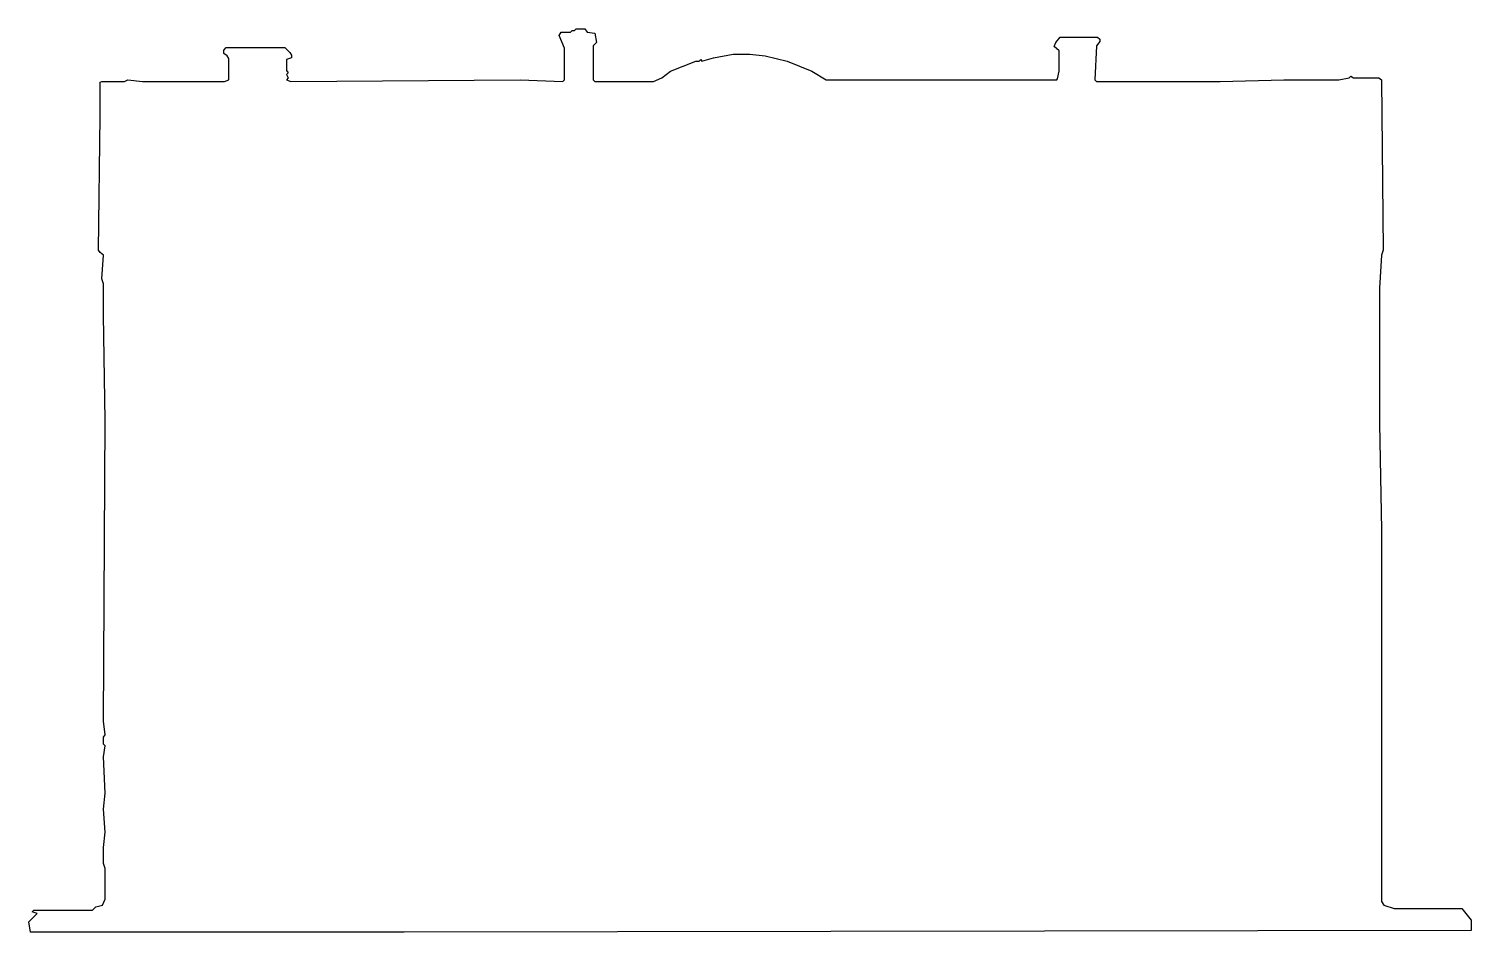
# Model space of a CAD drawing. Header units: millimetres. Extents: x 5 to 293, y -206 to -25.
import ezdxf

# ---------------------------------------------------------------- set-up
doc = ezdxf.new("R2010")
doc.units = ezdxf.units.MM
doc.layers.add('HOUSE_OUTLINE', color=7, linetype='Continuous')

msp = doc.modelspace()

# ---------------------------------------------------------------- linework, layer by layer
at = {"layer": 'HOUSE_OUTLINE'}
msp.add_lwpolyline([(79.76, -205.91), (5.08, -205.91), (4.74, -203.88), (6.43, -202.18), (5.42, -201.85), (5.76, -201.51), (17.44, -201.51), (18.12, -200.83), (19.47, -200.49), (19.98, -199.31), (19.98, -193.21), (19.64, -192.19), (19.64, -188.98), (19.98, -185.93), (19.64, -181.36), (19.98, -178.14), (19.64, -170.86), (19.98, -168.66), (19.64, -168.32), (19.64, -166.96), (19.98, -166.45), (19.64, -163.75), (19.98, -103.63), (19.64, -82.63), (19.64, -76.37), (19.3, -75.35), (19.64, -70.61), (18.97, -70.1), (18.63, -69.6), (18.97, -42.84), (18.97, -39.45), (18.97, -36.07), (19.3, -35.9), (23.88, -35.9), (24.55, -35.56), (27.43, -35.9), (43.86, -35.9), (44.7, -35.56), (44.7, -31.33), (44.37, -30.82), (43.69, -30.31), (43.69, -29.63), (44.2, -29.13), (55.88, -29.13), (56.9, -30.14), (57.23, -30.65), (57.23, -31.16), (56.22, -31.5), (56.22, -32.68), (56.22, -33.7), (56.56, -34.21), (56.22, -34.54), (56.56, -35.22), (56.22, -35.56), (57.07, -35.9), (102.95, -35.56), (111.42, -35.9), (111.76, -35.56), (111.76, -29.29), (110.74, -26.75), (111.08, -26.08), (112.95, -26.08), (113.28, -25.74), (113.79, -25.74), (114.13, -25.4), (115.82, -25.4), (116.33, -26.08), (117.86, -26.25), (118.19, -28.11), (117.52, -28.79), (117.52, -35.56), (117.86, -35.9), (129.54, -35.9), (131.23, -35.22), (132.93, -33.87), (135.47, -32.85), (138.01, -31.83), (138.68, -31.83), (139.02, -31.5), (139.19, -31.83), (141.56, -31.16), (145.46, -30.48), (148.84, -30.48), (151.89, -30.82), (156.29, -31.83), (161.21, -33.87), (164.08, -35.56), (210.14, -35.56), (210.31, -35.39), (210.65, -33.87), (210.65, -29.8), (209.63, -28.96), (209.97, -28.11), (210.82, -27.09), (218.27, -27.09), (218.78, -27.43), (218.78, -27.94), (218.1, -28.79), (217.76, -35.56), (218.1, -35.9), (242.82, -35.9), (255.52, -35.56), (266.53, -35.56), (268.56, -35.22), (268.9, -34.88), (269.41, -35.22), (274.49, -35.22), (275, -35.56), (275.34, -69.6), (275, -70.61), (274.66, -77.22), (274.66, -104.31), (275, -125.48), (275, -199.81), (275.51, -200.49), (277.54, -201.17), (291.08, -201.17), (292.95, -203.54), (292.95, -205.57), (79.76, -205.91)], close=True, dxfattribs=at)

doc.saveas('drawing.dxf')
